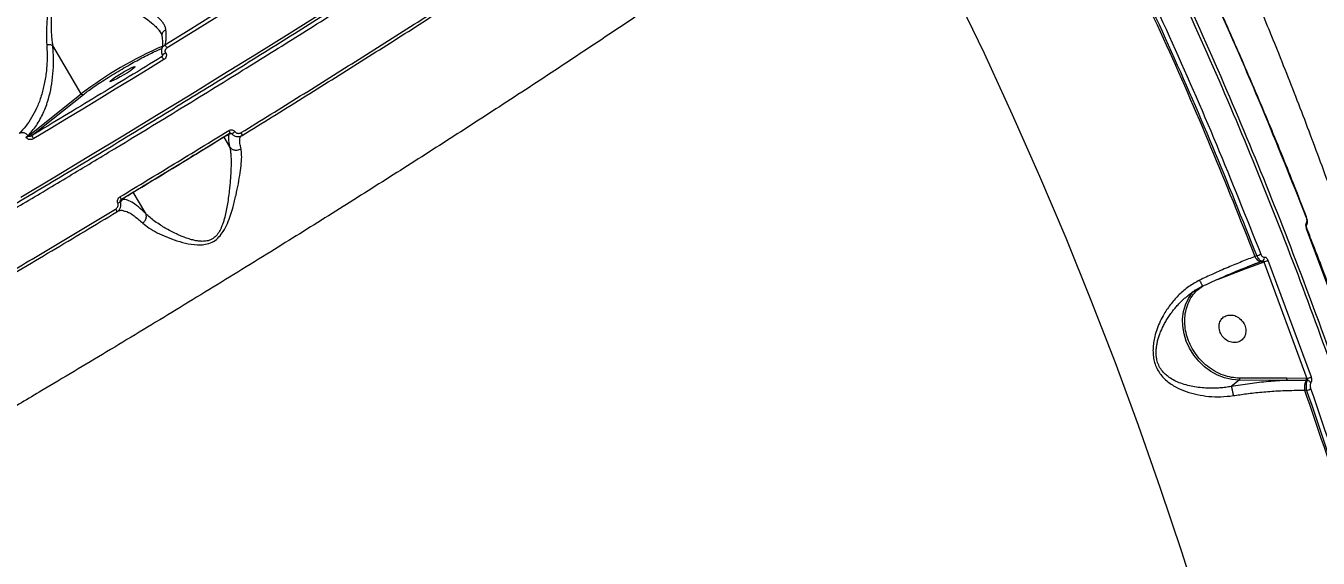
# Model space of a CAD drawing. Header units: millimetres. Extents: x -7083 to 7374, y -8368 to 7509.
# Drawn here: x 2725.8 to 3121.4, y -1341.2 to -1178.4 of the extents above; entities that cross this region are included whole.
import ezdxf

# ---------------------------------------------------------------- set-up
doc = ezdxf.new("R2010")
doc.units = ezdxf.units.MM
for name, color, linetype in [('DIKOM_ОБЪЕКТ', 7, 'Continuous'), ('DIKOM_РАЗМЕР_ЗОНА', 7, 'Continuous'), ('DIKOM_РАЗМЕР_ОБЪЕКТА', 7, 'Continuous')]:
    doc.layers.add(name, color=color, linetype=linetype)
doc.styles.add('style1', font='arial.ttf', dxfattribs={"width": 0.8})
doc.dimstyles.new('1-50', dxfattribs={"dimtxt": 300, "dimasz": 200, "dimexe": 100, "dimexo": 0, "dimgap": 100, "dimtad": 1, "dimtxsty": 'style1', "dimcen": 200, "dimclrd": 7, "dimclre": 7, "dimclrt": 7, "dimadec": 1, "dimazin": 2, "dimtfac": 1, "dimtmove": 0, "dimatfit": 2, "dimfxl": 0, "dimlwd": 25, "dimlwe": 18, "dimarcsym": 0})

# ---------------------------------------------------------------- blocks, each defined once
blk = doc.blocks.new('*D10')
at = {"layer": 'Defpoints', "color": 0, "transparency": 16777216}
for p in [(4593.55, 648.92), (-5583.43, 647.96), (4593.55, -5902.54)]:
    blk.add_point(p, dxfattribs=at)
at = {"layer": 'DIKOM_РАЗМЕР_ОБЪЕКТА', "color": 7, "lineweight": 18, "transparency": 16777216}
for p, q in [((4593.55, 648.92), (4593.55, -6002.54)), ((-5583.43, 647.96), (-5583.43, -6002.54))]:
    blk.add_line(p, q, dxfattribs=at)
at = {"layer": 'DIKOM_РАЗМЕР_ОБЪЕКТА', "color": 7, "lineweight": 25, "transparency": 16777216}
blk.add_line((-5383.43, -5902.54), (4393.55, -5902.54), dxfattribs=at)
at = {"layer": 'DIKOM_РАЗМЕР_ОБЪЕКТА', "color": 7, "transparency": 16777216}
for points in [[(-5383.43, -5869.2), (-5383.43, -5935.87), (-5583.43, -5902.54)], [(4393.55, -5869.2), (4393.55, -5935.87), (4593.55, -5902.54)]]:
    blk.add_solid(points, dxfattribs=at)
at = {"layer": 'DIKOM_РАЗМЕР_ОБЪЕКТА', "color": 7, "transparency": 16777216, "insert": (-226.13, -5649.37), "char_height": 300, "attachment_point": 5, "style": 'style1'}
blk.add_mtext('10150', dxfattribs=at)
blk = doc.blocks.new('*D11')
at = {"layer": 'Defpoints', "color": 0, "transparency": 16777216}
for p in [(-321.71, 5509.06), (-348.71, -4811.52), (5568.58, -4811.52)]:
    blk.add_point(p, dxfattribs=at)
at = {"layer": 'DIKOM_РАЗМЕР_ОБЪЕКТА', "color": 7, "lineweight": 18, "transparency": 16777216}
for p, q in [((-321.71, 5509.06), (5668.58, 5509.06)), ((-348.71, -4811.52), (5668.58, -4811.52))]:
    blk.add_line(p, q, dxfattribs=at)
at = {"layer": 'DIKOM_РАЗМЕР_ОБЪЕКТА', "color": 7, "lineweight": 25, "transparency": 16777216}
blk.add_line((5568.58, 5309.06), (5568.58, -4611.52), dxfattribs=at)
at = {"layer": 'DIKOM_РАЗМЕР_ОБЪЕКТА', "color": 7, "transparency": 16777216}
for points in [[(5535.25, 5309.06), (5601.91, 5309.06), (5568.58, 5509.06)], [(5535.25, -4611.52), (5601.91, -4611.52), (5568.58, -4811.52)]]:
    blk.add_solid(points, dxfattribs=at)
at = {"layer": 'DIKOM_РАЗМЕР_ОБЪЕКТА', "color": 7, "transparency": 16777216, "insert": (5315.31, 775.23), "char_height": 300, "attachment_point": 5, "rotation": 90, "style": 'style1'}
blk.add_mtext('10300', dxfattribs=at)
blk = doc.blocks.new('*D12')
at = {"layer": 'Defpoints', "color": 0, "transparency": 16777216}
for p in [(-621.71, 7509.06), (-373.6, -6811.53), (7273.89, -6811.53)]:
    blk.add_point(p, dxfattribs=at)
at = {"layer": 'DIKOM_РАЗМЕР_ЗОНА', "color": 7, "lineweight": 18, "transparency": 16777216}
for p, q in [((-621.71, 7509.06), (7373.89, 7509.06)), ((-373.6, -6811.53), (7373.89, -6811.53))]:
    blk.add_line(p, q, dxfattribs=at)
at = {"layer": 'DIKOM_РАЗМЕР_ЗОНА', "color": 7, "lineweight": 25, "transparency": 16777216}
blk.add_line((7273.89, 7309.06), (7273.89, -6611.53), dxfattribs=at)
at = {"layer": 'DIKOM_РАЗМЕР_ЗОНА', "color": 7, "transparency": 16777216}
for points in [[(7240.56, 7309.06), (7307.22, 7309.06), (7273.89, 7509.06)], [(7240.56, -6611.53), (7307.22, -6611.53), (7273.89, -6811.53)]]:
    blk.add_solid(points, dxfattribs=at)
at = {"layer": 'DIKOM_РАЗМЕР_ЗОНА', "color": 7, "transparency": 16777216, "insert": (7020.62, 1288.25), "char_height": 300, "attachment_point": 5, "rotation": 90, "style": 'style1'}
blk.add_mtext('14300', dxfattribs=at)
blk = doc.blocks.new('*D13')
at = {"layer": 'Defpoints', "color": 0, "transparency": 16777216}
for p in [(6593.53, 996.24), (-7083.43, 647.96), (6593.53, -8268.31)]:
    blk.add_point(p, dxfattribs=at)
at = {"layer": 'DIKOM_РАЗМЕР_ЗОНА', "color": 7, "lineweight": 18, "transparency": 16777216}
for p, q in [((6593.53, 996.24), (6593.53, -8368.31)), ((-7083.43, 647.96), (-7083.43, -8368.31))]:
    blk.add_line(p, q, dxfattribs=at)
at = {"layer": 'DIKOM_РАЗМЕР_ЗОНА', "color": 7, "lineweight": 25, "transparency": 16777216}
blk.add_line((-6883.43, -8268.31), (6393.53, -8268.31), dxfattribs=at)
at = {"layer": 'DIKOM_РАЗМЕР_ЗОНА', "color": 7, "transparency": 16777216}
for points in [[(-6883.43, -8234.97), (-6883.43, -8301.64), (-7083.43, -8268.31)], [(6393.53, -8234.97), (6393.53, -8301.64), (6593.53, -8268.31)]]:
    blk.add_solid(points, dxfattribs=at)
at = {"layer": 'DIKOM_РАЗМЕР_ЗОНА', "color": 7, "transparency": 16777216, "insert": (322.1, -8015.03), "char_height": 300, "attachment_point": 5, "style": 'style1'}
blk.add_mtext('13650', dxfattribs=at)

msp = doc.modelspace()

# ---------------------------------------------------------------- linework, layer by layer
at = {"layer": 'DIKOM_ОБЪЕКТ', "color": 7, "linetype": 'Continuous', "lineweight": 15}
for p, q in [((2766.515, -1179.715), (2766.717, -1179.98)), ((2766.946, -1180.31), (2767.041, -1180.53)), ((2734.061, -1184.416), (2734.058, -1184.413)), ((2742.765, -1199.125), (2734.061, -1184.416)), ((2768.617, -1186.599), (2768.6, -1186.571)), ((2767.607, -1187.463), (2767.324, -1187.87)), ((2767.543, -1187.094), (2767.55, -1187.07)), ((2767.543, -1187.094), (2767.56, -1187.123)), ((2726.49, -1212.092), (2742.765, -1199.125)), ((2727.584, -1211.956), (2743.393, -1199.36)), ((2725.836, -1212.527), (2725.784, -1212.438)), ((2726.438, -1212.004), (2726.49, -1212.092)), ((2786.382, -1212.385), (2788.17, -1215.407)), ((2788.081, -1211.436), (2787.852, -1211.429)), ((2788.824, -1211.378), (2788.081, -1211.436)), ((2788.237, -1211.244), (2788.456, -1211.198)), ((2791.178, -1212.239), (2791.989, -1211.923)), ((2788.17, -1215.407), (2788.174, -1215.413)), ((2762.518, -1235.835), (2758.642, -1229.285)), ((2755.267, -1231.525), (2754.725, -1232.186)), ((2754.811, -1231.667), (2754.998, -1231.489)), ((2755.493, -1231.194), (2755.267, -1231.525)), ((2753.668, -1235.269), (2754.16, -1234.846)), ((2754.193, -1234.863), (2754.372, -1234.885)), ((3131.161, -1276.149), (3117.916, -1240.438)), ((3102.625, -1248.737), (3102.09, -1248.936)), ((3104.597, -1250.208), (3104.512, -1250.264)), ((3106.016, -1250.055), (3119.261, -1285.766)), ((3090.61, -1255.937), (3099.118, -1252.76)), ((3099.118, -1252.76), (3104.368, -1250.754)), ((3099.928, -1252.008), (3103.989, -1250.451)), ((3103.989, -1250.451), (3104.465, -1250.273)), ((3104.231, -1250.279), (3104.465, -1250.273)), ((3104.368, -1250.754), (3104.781, -1250.6)), ((3104.781, -1250.6), (3118.015, -1286.281)), ((3081.521, -1260.897), (3081.819, -1260.684)), ((3081.559, -1260.944), (3081.842, -1260.717)), ((3094.832, -1288.726), (3094.831, -1288.728)), ((3097.209, -1286.805), (3094.832, -1288.726)), ((3111.759, -1286.857), (3097.209, -1286.805)), ((3111.894, -1286.219), (3097.343, -1286.168)), ((3117.791, -1286.883), (3111.759, -1286.857)), ((3117.892, -1286.28), (3111.894, -1286.219)), ((3118.159, -1286.885), (3117.791, -1286.883)), ((3118.015, -1286.281), (3117.892, -1286.28)), ((3117.893, -1289.901), (3117.284, -1289.899))]:
    msp.add_line(p, q, dxfattribs=at)
at = {"layer": 'DIKOM_ОБЪЕКТ', "color": 7, "linetype": 'Continuous', "lineweight": 15, "flags": 128}
for points in [[(2933.145, -1097.855), (2925.168, -1103.346), (2916.996, -1108.924), (2908.636, -1114.582), (2900.096, -1120.318), (2891.381, -1126.125), (2882.5, -1131.998), (2873.459, -1137.934), (2864.268, -1143.926), (2854.932, -1149.97), (2845.461, -1156.061), (2835.862, -1162.193), (2826.143, -1168.362), (2816.313, -1174.562), (2806.379, -1180.788), (2796.35, -1187.035), (2786.235, -1193.297), (2776.042, -1199.569), (2765.78, -1205.847), (2755.456, -1212.124), (2745.081, -1218.395), (2734.662, -1224.655), (2724.209, -1230.899)], [(3123.052, -1515.382), (3119.55, -1495.708), (3115.714, -1476.046), (3111.547, -1456.404), (3107.049, -1436.786), (3102.221, -1417.201), (3097.066, -1397.653), (3091.584, -1378.148), (3085.779, -1358.694), (3079.65, -1339.297), (3073.202, -1319.961), (3066.434, -1300.695), (3059.35, -1281.503), (3051.953, -1262.392), (3044.243, -1243.368), (3036.224, -1224.438), (3027.899, -1205.606), (3019.269, -1186.88), (3010.338, -1168.264), (3001.109, -1149.766), (2991.584, -1131.39)], [(2824.652, -1149.095), (2817.785, -1153.452), (2810.863, -1157.823), (2803.887, -1162.209), (2796.861, -1166.607), (2789.788, -1171.015), (2782.67, -1175.431), (2775.512, -1179.854), (2768.315, -1184.282)], [(2825.467, -1149.858), (2818.585, -1154.224), (2811.647, -1158.605), (2804.656, -1163.001), (2797.614, -1167.408), (2790.525, -1171.826), (2783.392, -1176.252), (2776.218, -1180.685), (2769.006, -1185.122)], [(2768.025, -1188.715), (2763.091, -1191.735), (2758.142, -1194.756), (2753.179, -1197.777), (2748.203, -1200.797), (2743.215, -1203.816), (2738.217, -1206.833), (2733.208, -1209.847), (2728.19, -1212.859)], [(2751.714, -1195.158), (2752.209, -1194.749), (2752.962, -1194.212), (2753.911, -1193.588), (2754.981, -1192.929), (2756.084, -1192.288), (2757.131, -1191.717), (2758.038, -1191.262), (2758.73, -1190.96), (2759.152, -1190.836), (2759.269, -1190.899), (2759.072, -1191.145), (2758.578, -1191.553), (2757.825, -1192.091), (2756.876, -1192.714), (2755.806, -1193.373), (2754.703, -1194.014), (2753.656, -1194.585), (2752.749, -1195.04), (2752.057, -1195.342), (2751.635, -1195.466), (2751.518, -1195.403), (2751.714, -1195.158)], [(2787.907, -1210.4), (2788.001, -1210.567), (2788.084, -1210.727), (2788.152, -1210.876), (2788.202, -1211.007), (2788.233, -1211.115), (2788.244, -1211.197), (2788.235, -1211.249), (2788.204, -1211.269)], [(2788.081, -1211.436), (2788.024, -1211.357), (2788.002, -1211.335)], [(3117.808, -1236.917), (3117.864, -1236.86), (3117.886, -1236.814), (3117.882, -1236.79)], [(3117.916, -1240.438), (3117.973, -1240.381), (3117.996, -1240.335), (3117.992, -1240.311)], [(3102.09, -1248.936), (3102.291, -1249.314), (3102.517, -1249.654), (3102.761, -1249.947), (3103.017, -1250.184), (3103.275, -1250.357), (3103.528, -1250.461), (3103.768, -1250.493), (3103.989, -1250.451)], [(3104.368, -1250.754), (3104.328, -1250.679), (3104.283, -1250.611), (3104.234, -1250.552), (3104.183, -1250.505), (3104.131, -1250.47), (3104.081, -1250.449), (3104.033, -1250.443), (3103.989, -1250.451)], [(3097.209, -1286.805), (3094.998, -1286.615), (3092.786, -1286.091), (3090.623, -1285.245), (3088.554, -1284.095), (3086.624, -1282.666), (3084.875, -1280.989), (3083.346, -1279.101), (3082.069, -1277.041), (3081.072, -1274.856), (3080.376, -1272.593), (3079.998, -1270.3), (3079.944, -1268.027), (3080.217, -1265.824), (3080.81, -1263.738), (3081.71, -1261.815), (3082.898, -1260.096), (3083.782, -1259.135)]]:
    msp.add_lwpolyline(points, dxfattribs=at)
at = {"layer": 'DIKOM_ОБЪЕКТ', "color": 7, "linetype": 'Continuous', "lineweight": 15}
for centre, radius, start, end in [((2817.95, -1299.273), 125.229, 113.66252, 126.89688), ((2766.694, -1184.051), 3.16, 285.58413, 307.10001), ((2766.711, -1184.079), 3.16, 285.58413, 307.10001), ((2766.949, -1186.108), 2.281, 25.59748, 53.18243), ((2766.121, -1189.581), 2.092, 24.45388, 54.87406), ((2743.207, -1198.899), 0.497, 207.02199, 291.96622), ((2722.426, -1206.676), 6.669, 300.22715, 306.98134), ((2722.479, -1206.765), 6.669, 300.22715, 306.98134), ((2723.329, -1215.467), 5.517, 28.21767, 39.52436), ((2787.555, -1208.438), 3.202, 293.34564, 314.40589), ((2790.817, -1211.842), 1.176, 356.01861, 42.06042), ((2752.6, -1228.942), 3.878, 290.16256, 303.22437), ((2753.118, -1231.861), 1.899, 10.85133, 38.38773), ((2755.695, -1231.271), 0.498, 184.74939, 210.69365), ((2751.398, -1235.845), 2.342, 14.24443, 36.51223), ((3117.172, -1239.053), 0.788, 327.15467, 28.56802), ((3101.577, -1244.702), 4.169, 284.57017, 303.16496), ((3104.077, -1249.44), 0.919, 294.97069, 20.23682), ((3103.756, -1246.604), 4.125, 284.38134, 303.21665), ((3098.641, -1252.926), 0.505, 19.21911, 70.22616), ((3117.211, -1282.571), 3.796, 282.2314, 302.69754), ((3111.138, -1286.393), 0.776, 323.26205, 12.91004), ((3121.558, -1289.067), 4.354, 149.90775, 191.01777), ((3117.037, -1286.447), 0.871, 329.90775, 11.01777), ((3117.099, -1286.199), 3.786, 282.09226, 302.55658), ((3118.112, -1288.086), 1.202, 24.99938, 87.77924)]:
    msp.add_arc(centre, radius, start, end, dxfattribs=at)
for points, knots in [([(2386.974, -1410.179), (2390.349, -1408.837), (2397.107, -1406.15), (2408.276, -1401.433), (2420.179, -1396.221), (2432.864, -1390.477), (2446.28, -1384.226), (2460.399, -1377.479), (2475.185, -1370.253), (2490.599, -1362.567), (2506.603, -1354.438), (2521.289, -1346.851), (2534.471, -1339.952), (2546.028, -1333.842), (2557.892, -1327.509), (2570.054, -1320.956), (2582.504, -1314.186), (2595.229, -1307.204), (2609.977, -1299.042), (2626.84, -1289.613), (2645.886, -1278.838), (2665.329, -1267.71), (2685.117, -1256.255), (2700.72, -1247.119), (2712.014, -1240.455), (2718.937, -1236.355), (2725.878, -1232.227), (2732.834, -1228.075), (2739.802, -1223.898), (2746.78, -1219.7), (2757.874, -1212.998), (2773.072, -1203.748), (2791.673, -1192.298), (2809.604, -1181.14), (2826.832, -1170.303), (2843.874, -1159.462), (2860.675, -1148.65), (2877.18, -1137.899), (2893.332, -1127.241), (2909.072, -1116.712), (2924.341, -1106.349), (2939.08, -1096.186), (2953.227, -1086.262), (2966.722, -1076.615), (2979.509, -1067.28), (2991.504, -1058.309), (3002.74, -1049.693), (3009.427, -1044.354), (3012.784, -1041.673)], [0, 0, 0, 0, 0.0248239, 0.0496902, 0.074599, 0.0995502, 0.1245438, 0.1495798, 0.1746582, 0.1997791, 0.2249424, 0.2501481, 0.2668666, 0.2837596, 0.3008272, 0.3180694, 0.3354861, 0.3530774, 0.3708432, 0.3960072, 0.4215132, 0.4473613, 0.4735514, 0.5000836, 0.5092169, 0.5183856, 0.5275897, 0.5368291, 0.5461038, 0.5554139, 0.5647593, 0.5906387, 0.6167852, 0.6407872, 0.66501, 0.6894536, 0.714118, 0.7390032, 0.7641093, 0.7894361, 0.8149838, 0.8407523, 0.8667415, 0.8929516, 0.9193825, 0.9460342, 0.9729067, 1, 1, 1, 1]), ([(3012.784, -1041.673), (3018.875, -1052.162), (3031.058, -1073.14), (3048.254, -1105.129), (3064.64, -1137.465), (3080.124, -1170.156), (3094.628, -1202.966), (3108.149, -1235.862), (3120.698, -1268.809), (3132.343, -1301.975), (3143.14, -1335.534), (3153.06, -1369.459), (3162.074, -1403.724), (3170.114, -1438.093), (3177.172, -1472.536), (3183.206, -1506.815), (3188.236, -1540.9), (3192.255, -1574.758), (3195.377, -1608.573), (3196.64, -1631.045), (3197.271, -1642.281)], [0, 0, 0, 0, 0.056, 0.1119999, 0.1679999, 0.2239999, 0.2799998, 0.3349999, 0.3899999, 0.445, 0.5, 0.556, 0.6119999, 0.6679999, 0.7239999, 0.7799998, 0.8349999, 0.8899999, 0.945, 1, 1, 1, 1]), ([(3198.092, -1641.617), (3197.447, -1630.177), (3196.158, -1607.297), (3192.951, -1572.864), (3188.815, -1538.389), (3183.662, -1503.894), (3177.558, -1469.616), (3170.523, -1435.587), (3162.584, -1401.836), (3153.705, -1368.186), (3143.836, -1334.465), (3132.966, -1300.706), (3121.083, -1266.942), (3108.265, -1233.407), (3094.523, -1200.132), (3079.956, -1167.343), (3064.6, -1135.062), (3048.469, -1103.32), (3031.557, -1071.912), (3019.588, -1051.311), (3013.604, -1041.01)], [0, 0, 0, 0, 0.056, 0.1119999, 0.1679999, 0.2239999, 0.2799998, 0.3349999, 0.3899999, 0.445, 0.5, 0.556, 0.6119999, 0.6679999, 0.7239999, 0.7799998, 0.8349999, 0.8899999, 0.945, 1, 1, 1, 1]), ([(3189.099, -1494.176), (3189, -1493.324), (3188.157, -1486.057), (3186.265, -1472.382), (3183.4, -1453.15), (3180.182, -1433.918), (3176.649, -1414.689), (3172.793, -1395.47), (3168.614, -1376.263), (3164.113, -1357.075), (3159.288, -1337.908), (3154.141, -1318.768), (3148.671, -1299.657), (3142.876, -1280.581), (3136.758, -1261.542), (3130.314, -1242.544), (3123.545, -1223.589), (3116.448, -1204.679), (3109.28, -1186.475), (3102.086, -1168.985), (3094.906, -1152.219), (3087.484, -1135.548), (3079.819, -1118.977), (3071.918, -1102.508), (3063.772, -1086.154), (3056.618, -1072.206), (3052.087, -1063.756), (3050.436, -1060.678)], [0, 0, 0, 0, 0.0056918, 0.0485242, 0.0914216, 0.1343849, 0.1774155, 0.2205149, 0.263685, 0.3069281, 0.3502469, 0.3936444, 0.4371244, 0.4806912, 0.52435, 0.5681069, 0.6119691, 0.6559451, 0.700045, 0.7396669, 0.7792909, 0.8189119, 0.8585279, 0.8981361, 0.9377337, 0.9773168, 1, 1, 1, 1]), ([(2933.082, -1098.968), (2928.484, -1102.133), (2919.237, -1108.5), (2904.55, -1118.424), (2889.206, -1128.661), (2873.187, -1139.204), (2856.544, -1150.02), (2839.331, -1161.072), (2821.609, -1172.315), (2803.458, -1183.698), (2784.947, -1195.176), (2766.149, -1206.703), (2747.147, -1218.228), (2728.021, -1229.703), (2708.852, -1241.08), (2689.716, -1252.315), (2670.705, -1263.355), (2651.896, -1274.159), (2633.364, -1284.686), (2615.161, -1294.91), (2597.348, -1304.8), (2579.908, -1314.368), (2562.759, -1323.662), (2545.824, -1332.72), (2529.106, -1341.539), (2512.677, -1350.077), (2496.598, -1358.298), (2480.948, -1366.159), (2465.803, -1373.619), (2451.244, -1380.634), (2437.333, -1387.175), (2424.139, -1393.206), (2411.697, -1398.717), (2400.15, -1403.623), (2392.013, -1406.975), (2388.01, -1408.508), (2387.275, -1408.789)], [0, 0, 0, 0, 0.0289207, 0.0581662, 0.0877108, 0.1175261, 0.1475829, 0.1779039, 0.2083781, 0.2389715, 0.2696493, 0.3003765, 0.3311033, 0.3617809, 0.3923743, 0.4228488, 0.4531702, 0.4832265, 0.5130415, 0.5425861, 0.5718322, 0.6007531, 0.6296735, 0.6589193, 0.6884639, 0.7182792, 0.7483359, 0.7786569, 0.8091311, 0.8397245, 0.8704024, 0.9011296, 0.9318563, 0.962534, 0.9931274, 1, 1, 1, 1]), ([(2982.319, -1126.439), (2979.274, -1128.688), (2973.197, -1133.176), (2963.462, -1140.208), (2953.33, -1147.419), (2942.78, -1154.817), (2932.804, -1161.719), (2923.537, -1168.06), (2915.09, -1173.787), (2906.49, -1179.57), (2897.749, -1185.399), (2888.879, -1191.269), (2879.89, -1197.172), (2868.187, -1204.802), (2853.655, -1214.182), (2836.187, -1225.316), (2818.58, -1236.407), (2803.385, -1245.871), (2790.72, -1253.69), (2780.627, -1259.884), (2770.556, -1266.027), (2760.518, -1272.114), (2750.523, -1278.139), (2740.581, -1284.097), (2729.812, -1290.513), (2718.237, -1297.366), (2705.887, -1304.625), (2693.684, -1311.745), (2681.644, -1318.72), (2669.783, -1325.543), (2657.892, -1332.333), (2645.989, -1339.08), (2634.09, -1345.773), (2622.428, -1352.281), (2611.014, -1358.601), (2599.86, -1364.726), (2588.016, -1371.177), (2575.553, -1377.901), (2562.56, -1384.833), (2550.001, -1391.455), (2537.893, -1397.763), (2525.101, -1404.342), (2511.754, -1411.1), (2498.046, -1417.904), (2485.029, -1424.236), (2476.989, -1428.026), (2472.977, -1429.918)], [0, 0, 0, 0, 0.0251762, 0.0502458, 0.075209, 0.100066, 0.1248168, 0.1429873, 0.1610638, 0.1790464, 0.1969351, 0.21473, 0.2324311, 0.2500384, 0.282696, 0.3149379, 0.3467642, 0.378175, 0.3959391, 0.4135675, 0.4310603, 0.4484175, 0.4656392, 0.4827252, 0.4996757, 0.521074, 0.5422607, 0.5632358, 0.5839991, 0.6045509, 0.624891, 0.6461777, 0.6672639, 0.6881494, 0.7088341, 0.7293181, 0.7496013, 0.7750478, 0.8002652, 0.8252533, 0.8500121, 0.8745413, 0.9060952, 0.9375232, 0.968825, 1, 1, 1, 1]), ([(3117.848, -1236.804), (3116.532, -1233.409), (3112.783, -1223.74), (3106.54, -1208.515), (3099.173, -1191.123), (3091.833, -1174.438), (3084.25, -1157.842), (3078.441, -1145.438), (3075.09, -1138.595), (3074.419, -1137.226)], [0, 0, 0, 0, 0.100939, 0.2874933, 0.455187, 0.6228594, 0.7904933, 0.9580828, 1, 1, 1, 1]), ([(3058.582, -1149.231), (3063.784, -1160.187), (3074.185, -1182.094), (3088.697, -1215.35), (3097.625, -1237.739), (3102.09, -1248.936)], [0, 0, 0, 0, 0.3333848, 0.6666152, 1, 1, 1, 1]), ([(3059.213, -1149.233), (3064.402, -1160.167), (3074.778, -1182.031), (3089.258, -1215.219), (3098.169, -1237.562), (3102.625, -1248.737)], [0, 0, 0, 0, 0.3333846, 0.6666154, 1, 1, 1, 1]), ([(2768.663, -1179.57), (2768.6, -1179.259), (2768.475, -1178.631), (2767.987, -1177.713), (2767.299, -1176.805), (2766.334, -1175.834), (2765.034, -1174.78), (2763.348, -1173.642), (2761.113, -1172.332), (2758.294, -1170.886), (2755.284, -1169.52), (2752.526, -1168.378), (2750.089, -1167.447), (2747.767, -1166.643), (2745.648, -1165.996), (2743.643, -1165.481), (2741.676, -1165.109), (2739.963, -1164.975), (2738.66, -1165.055), (2737.329, -1165.313), (2736.112, -1165.914), (2735.148, -1166.844), (2734.566, -1167.633), (2734.082, -1168.509), (2733.492, -1169.878), (2732.927, -1171.867), (2732.481, -1174.407), (2732.172, -1177.375), (2732.031, -1180.69), (2732.138, -1183.033), (2732.191, -1184.208)], [0, 0, 0, 0, 0.0313116, 0.0630875, 0.0939362, 0.1255609, 0.1655577, 0.2071685, 0.2507389, 0.3133105, 0.3752882, 0.416691, 0.4587717, 0.5001172, 0.5326198, 0.5624602, 0.5964647, 0.6253573, 0.641824, 0.656874, 0.688249, 0.7033885, 0.7196697, 0.7345082, 0.7508019, 0.7906446, 0.8333526, 0.875769, 0.9377009, 1, 1, 1, 1]), ([(2734.061, -1184.416), (2733.995, -1183.887), (2733.854, -1182.74), (2733.709, -1180.973), (2733.614, -1179.131), (2733.577, -1177.096), (2733.629, -1174.818), (2733.847, -1172.318), (2734.211, -1170.328), (2734.666, -1168.926), (2735.061, -1168.034), (2735.566, -1167.233), (2736.238, -1166.536), (2736.92, -1166.12), (2737.533, -1165.89), (2738.157, -1165.736), (2738.983, -1165.658), (2740.299, -1165.718), (2741.937, -1166.033), (2743.817, -1166.585), (2745.651, -1167.239), (2747.647, -1168.043), (2749.834, -1169.004), (2752.119, -1170.091), (2754.357, -1171.219), (2756.482, -1172.356), (2758.539, -1173.526), (2760.796, -1174.903), (2763.17, -1176.512), (2765.026, -1178.06), (2766.085, -1179.13), (2766.417, -1179.581), (2766.515, -1179.715)], [0, 0, 0, 0, 0.031269, 0.067827, 0.1015711, 0.1353024, 0.1810402, 0.2265477, 0.2712353, 0.2892461, 0.3051644, 0.3230729, 0.3392663, 0.3560277, 0.3646279, 0.3735261, 0.3895748, 0.4077394, 0.4420304, 0.4760517, 0.5099393, 0.543847, 0.5892011, 0.6364481, 0.6795599, 0.7258213, 0.7706171, 0.8150904, 0.8829606, 0.9510693, 0.9855235, 1, 1, 1, 1]), ([(2791.689, -1211.054), (2797.747, -1207.311), (2809.936, -1199.779), (2827.963, -1188.482), (2845.905, -1177.126), (2857.577, -1169.623), (2863.448, -1165.85)], [0, 0, 0, 0, 0.2455103, 0.4940137, 0.7455102, 1, 1, 1, 1]), ([(2791.989, -1211.923), (2798.152, -1208.115), (2810.46, -1200.509), (2828.538, -1189.176), (2846.316, -1177.921), (2857.823, -1170.524), (2863.584, -1166.82)], [0, 0, 0, 0, 0.2503512, 0.500001, 0.7496503, 1, 1, 1, 1]), ([(2766.504, -1179.67), (2766.771, -1180.011), (2767.266, -1180.642), (2767.392, -1181.214), (2767.45, -1181.478)], [0, 0, 0, 0, 0.5394049, 1, 1, 1, 1]), ([(2767.464, -1181.423), (2767.537, -1182.081), (2767.679, -1183.352), (2767.617, -1184.636), (2767.471, -1185.121), (2767.402, -1185.354)], [0, 0, 0, 0, 0.357257, 0.6912626, 1, 1, 1, 1]), ([(2768.663, -1179.57), (2768.546, -1179.626), (2768.304, -1179.741), (2767.987, -1179.997), (2767.719, -1180.317), (2767.493, -1180.78), (2767.411, -1181.187), (2767.471, -1181.435), (2767.476, -1181.457)], [0, 0, 0, 0, 0.1525263, 0.3159399, 0.4875229, 0.6635185, 0.970956, 1, 1, 1, 1]), ([(2768.315, -1184.282), (2768.378, -1184.116), (2768.53, -1183.71), (2768.697, -1182.877), (2768.779, -1181.803), (2768.761, -1180.667), (2768.693, -1179.905), (2768.663, -1179.57)], [0, 0, 0, 0, 0.1503554, 0.3668219, 0.6226228, 0.8340767, 1, 1, 1, 1]), ([(2732.191, -1184.208), (2732.237, -1185.14), (2732.33, -1187.065), (2732.257, -1189.918), (2732.042, -1192.469), (2731.721, -1194.719), (2731.359, -1196.604), (2730.906, -1198.459), (2730.204, -1200.808), (2729.133, -1203.561), (2727.581, -1206.503), (2725.79, -1209.136), (2724.393, -1210.594), (2723.693, -1211.325)], [0, 0, 0, 0, 0.0781107, 0.1613354, 0.2497933, 0.3106117, 0.3750524, 0.4356379, 0.5007515, 0.6262807, 0.7508209, 0.875106, 1, 1, 1, 1]), ([(2726.438, -1212.004), (2727.322, -1210.996), (2729.095, -1208.976), (2731.179, -1205.152), (2732.668, -1201.141), (2733.623, -1197.086), (2734.148, -1193.137), (2734.35, -1188.931), (2734.156, -1185.922), (2734.058, -1184.413)], [0, 0, 0, 0, 0.1663107, 0.3333909, 0.4995685, 0.6252212, 0.7503532, 0.8748278, 1, 1, 1, 1]), ([(2734.058, -1184.413), (2733.937, -1184.36), (2733.691, -1184.253), (2733.217, -1184.168), (2732.703, -1184.144), (2732.36, -1184.187), (2732.191, -1184.208)], [0, 0, 0, 0, 0.2457561, 0.4999967, 0.754239, 1, 1, 1, 1]), ([(2743.393, -1199.36), (2743.793, -1199.049), (2744.612, -1198.413), (2746.258, -1197.247), (2748.206, -1195.933), (2750.419, -1194.508), (2752.787, -1193.04), (2755.2, -1191.598), (2757.546, -1190.246), (2759.773, -1189.008), (2761.88, -1187.883), (2763.865, -1186.872), (2765.628, -1186.039), (2766.834, -1185.51), (2767.302, -1185.351), (2767.411, -1185.315)], [0, 0, 0, 0, 0.0769791, 0.1574757, 0.2405009, 0.3248506, 0.4092004, 0.4922255, 0.5727222, 0.6497013, 0.7266804, 0.807177, 0.8902022, 0.9745519, 1, 1, 1, 1]), ([(2767.412, -1185.328), (2767.366, -1185.469), (2767.274, -1185.753), (2767.258, -1186.21), (2767.334, -1186.676), (2767.479, -1186.957), (2767.553, -1187.1)], [0, 0, 0, 0, 0.2400236, 0.4863621, 0.7389476, 1, 1, 1, 1]), ([(2767.398, -1185.412), (2767.488, -1185.194), (2767.682, -1184.728), (2768.096, -1184.436), (2768.315, -1184.282)], [0, 0, 0, 0, 0.4703281, 1, 1, 1, 1]), ([(2768.617, -1186.599), (2768.663, -1186.69), (2768.756, -1186.871), (2768.817, -1187.173), (2768.82, -1187.481), (2768.74, -1187.879), (2768.506, -1188.347), (2768.185, -1188.592), (2768.025, -1188.715)], [0, 0, 0, 0, 0.1251142, 0.250983, 0.3751768, 0.5012431, 0.7504745, 1, 1, 1, 1]), ([(2768.6, -1186.571), (2768.569, -1186.509), (2768.505, -1186.385), (2768.465, -1186.178), (2768.463, -1185.968), (2768.518, -1185.695), (2768.677, -1185.374), (2768.896, -1185.206), (2769.006, -1185.122)], [0, 0, 0, 0, 0.1249405, 0.250931, 0.3751926, 0.5011747, 0.7504818, 1, 1, 1, 1]), ([(2767.555, -1187.598), (2767.53, -1187.646), (2767.471, -1187.757), (2767.377, -1187.829), (2767.324, -1187.87)], [0, 0, 0, 0, 0.4325715, 1, 1, 1, 1]), ([(2767.57, -1187.128), (2767.583, -1187.159), (2767.609, -1187.222), (2767.625, -1187.345), (2767.611, -1187.479), (2767.575, -1187.564), (2767.557, -1187.608)], [0, 0, 0, 0, 0.2442792, 0.4817638, 0.7304468, 1, 1, 1, 1]), ([(2754.606, -1230.681), (2760.162, -1227.322), (2771.34, -1220.564), (2782.363, -1213.801), (2787.907, -1210.4)], [0, 0, 0, 0, 0.4970764, 1, 1, 1, 1]), ([(2787.907, -1210.4), (2788.066, -1210.324), (2788.382, -1210.173), (2788.914, -1210.178), (2789.42, -1210.351), (2789.67, -1210.601), (2789.796, -1210.726)], [0, 0, 0, 0, 0.2503344, 0.5000346, 0.7500055, 1, 1, 1, 1]), ([(2726.438, -1212.004), (2726.357, -1211.89), (2726.195, -1211.663), (2725.869, -1211.398), (2725.507, -1211.207), (2725.007, -1211.061), (2724.364, -1211.043), (2723.914, -1211.232), (2723.693, -1211.325)], [0, 0, 0, 0, 0.1344496, 0.2676315, 0.3980902, 0.524591, 0.766761, 1, 1, 1, 1]), ([(2728.19, -1212.859), (2727.992, -1212.956), (2727.597, -1213.152), (2727.034, -1213.196), (2726.601, -1213.118), (2726.296, -1212.988), (2726.025, -1212.797), (2725.899, -1212.616), (2725.836, -1212.527)], [0, 0, 0, 0, 0.2496057, 0.4993549, 0.6272945, 0.7499034, 0.8763416, 1, 1, 1, 1]), ([(2727.584, -1211.956), (2727.415, -1212.053), (2727.16, -1212.199), (2726.81, -1212.251), (2726.627, -1212.213), (2726.534, -1212.152), (2726.504, -1212.111), (2726.49, -1212.092)], [0, 0, 0, 0, 0.4998356, 0.7497974, 0.8916886, 0.948519, 1, 1, 1, 1]), ([(2754.983, -1231.503), (2760.558, -1228.132), (2771.709, -1221.389), (2782.706, -1214.643), (2788.204, -1211.269)], [0, 0, 0, 0, 0.5000011, 1, 1, 1, 1]), ([(2754.991, -1231.442), (2756.433, -1230.571), (2759.096, -1228.964), (2762.75, -1226.751), (2765.739, -1224.939), (2768.119, -1223.492), (2770.507, -1222.04), (2773.464, -1220.24), (2777.492, -1217.781), (2782.539, -1214.693), (2786.229, -1212.427), (2788.244, -1211.188)], [0, 0, 0, 0, 0.1290688, 0.2383344, 0.3278265, 0.3975618, 0.452492, 0.5428503, 0.6641971, 0.8165597, 1, 1, 1, 1]), ([(2788.081, -1211.436), (2787.926, -1211.839), (2787.615, -1212.644), (2787.985, -1214.487), (2788.17, -1215.407)], [0, 0, 0, 0, 0.5004177, 1, 1, 1, 1]), ([(2788.204, -1211.269), (2788.256, -1211.244), (2788.36, -1211.194), (2788.534, -1211.195), (2788.7, -1211.254), (2788.783, -1211.337), (2788.824, -1211.378)], [0, 0, 0, 0, 0.2508856, 0.5009649, 0.7508582, 1, 1, 1, 1]), ([(2788.824, -1211.378), (2789.034, -1211.585), (2789.454, -1211.999), (2790.306, -1212.311), (2790.888, -1212.263), (2791.178, -1212.239)], [0, 0, 0, 0, 0.3334442, 0.6667313, 1, 1, 1, 1]), ([(2789.796, -1210.726), (2789.921, -1210.851), (2790.173, -1211.102), (2790.68, -1211.276), (2791.214, -1211.282), (2791.531, -1211.13), (2791.689, -1211.054)], [0, 0, 0, 0, 0.2499971, 0.4999754, 0.7496864, 1, 1, 1, 1]), ([(2791.657, -1215.972), (2791.535, -1215.408), (2791.29, -1214.278), (2791.218, -1213.294), (2791.32, -1212.965), (2791.342, -1212.894)], [0, 0, 0, 0, 0.438144, 0.8785385, 1, 1, 1, 1]), ([(2791.342, -1212.894), (2791.375, -1212.665), (2791.427, -1212.297), (2791.636, -1212.181), (2791.715, -1212.137)], [0, 0, 0, 0, 0.6233679, 1, 1, 1, 1]), ([(2761.588, -1238.74), (2762.22, -1239.248), (2763.482, -1240.263), (2765.985, -1241.682), (2768.821, -1243.007), (2771.997, -1244.189), (2775.483, -1245.131), (2778.665, -1245.516), (2781.332, -1245.19), (2783.301, -1244.409), (2784.972, -1243.035), (2786.382, -1241.131), (2787.52, -1238.849), (2788.464, -1236.315), (2789.347, -1233.394), (2790.154, -1230.134), (2790.874, -1226.628), (2791.425, -1223.348), (2791.78, -1220.393), (2791.928, -1217.811), (2791.747, -1216.584), (2791.657, -1215.972)], [0, 0, 0, 0, 0.0615394, 0.1230241, 0.1845842, 0.247012, 0.3097822, 0.3734938, 0.4059184, 0.4386762, 0.4714081, 0.503732, 0.5464669, 0.5887747, 0.6306409, 0.6926171, 0.7544556, 0.8162774, 0.8774339, 0.9388532, 1, 1, 1, 1]), ([(2788.174, -1215.413), (2788.256, -1215.763), (2788.423, -1216.478), (2788.559, -1217.827), (2788.623, -1219.342), (2788.618, -1220.997), (2788.56, -1222.744), (2788.453, -1224.578), (2788.308, -1226.425), (2788.115, -1228.409), (2787.863, -1230.535), (2787.54, -1232.752), (2787.162, -1234.869), (2786.773, -1236.62), (2786.377, -1238.046), (2786.026, -1239.11), (2785.659, -1240.044), (2785.271, -1240.86), (2784.704, -1241.846), (2783.819, -1242.971), (2782.623, -1243.767), (2781.569, -1244.129), (2780.678, -1244.295), (2779.687, -1244.334), (2778.623, -1244.25), (2777.444, -1244.049), (2776.095, -1243.703), (2774.691, -1243.236), (2773.255, -1242.671), (2771.756, -1242.008), (2770.122, -1241.193), (2768.497, -1240.296), (2767.498, -1239.674), (2767.018, -1239.375)], [0, 0, 0, 0, 0.0398125, 0.0815682, 0.1253927, 0.1662392, 0.2075609, 0.2499825, 0.2902235, 0.3274575, 0.3747455, 0.4203575, 0.4600808, 0.4994813, 0.5226874, 0.5435701, 0.5621813, 0.5785506, 0.59354, 0.6249103, 0.6562295, 0.6714683, 0.687696, 0.7079878, 0.7289268, 0.7504748, 0.7792215, 0.8129807, 0.8412802, 0.8755027, 0.9171773, 0.9602813, 1, 1, 1, 1]), ([(2788.174, -1215.413), (2788.304, -1215.57), (2788.615, -1215.944), (2789.236, -1216.267), (2789.898, -1216.412), (2790.493, -1216.409), (2791.107, -1216.276), (2791.473, -1216.073), (2791.657, -1215.972)], [0, 0, 0, 0, 0.1652392, 0.3946606, 0.5332495, 0.6838553, 0.8414933, 1, 1, 1, 1]), ([(2753.28, -1234.451), (2753.425, -1234.344), (2753.715, -1234.129), (2753.981, -1233.647), (2754.086, -1233.104), (2753.987, -1232.756), (2753.937, -1232.582)], [0, 0, 0, 0, 0.2501071, 0.5000123, 0.7499059, 1, 1, 1, 1]), ([(2753.937, -1232.582), (2753.887, -1232.406), (2753.786, -1232.053), (2753.894, -1231.5), (2754.164, -1231.01), (2754.459, -1230.791), (2754.606, -1230.681)], [0, 0, 0, 0, 0.2493417, 0.4994672, 0.7496543, 1, 1, 1, 1]), ([(2754.16, -1234.846), (2754.218, -1234.799), (2754.507, -1234.567), (2754.801, -1233.94), (2754.976, -1233.054), (2754.809, -1232.476), (2754.725, -1232.186)], [0, 0, 0, 0, 0.0781136, 0.3829711, 0.6905735, 1, 1, 1, 1]), ([(2754.725, -1232.186), (2754.715, -1232.157), (2754.696, -1232.097), (2754.687, -1231.966), (2754.713, -1231.875), (2754.731, -1231.813)], [0, 0, 0, 0, 0.2360844, 0.4797144, 1, 1, 1, 1]), ([(2754.731, -1231.813), (2754.762, -1231.752), (2754.824, -1231.626), (2754.929, -1231.545), (2754.983, -1231.503)], [0, 0, 0, 0, 0.487474, 1, 1, 1, 1]), ([(2762.518, -1235.835), (2761.733, -1235.098), (2760.165, -1233.628), (2758.187, -1232.255), (2756.498, -1231.46), (2755.676, -1231.503), (2755.267, -1231.525)], [0, 0, 0, 0, 0.2509212, 0.5012553, 0.7515657, 1, 1, 1, 1]), ([(2672.973, -1281.754), (2678.196, -1278.74), (2688.706, -1272.673), (2704.614, -1263.386), (2720.711, -1253.908), (2736.979, -1244.246), (2747.824, -1237.73), (2753.28, -1234.451)], [0, 0, 0, 0, 0.1950692, 0.3926038, 0.5926038, 0.7950692, 1, 1, 1, 1]), ([(2673.543, -1282.467), (2680.237, -1278.6), (2693.604, -1270.879), (2713.692, -1259.104), (2733.741, -1247.236), (2747.02, -1239.261), (2753.668, -1235.269)], [0, 0, 0, 0, 0.2505322, 0.5002741, 0.7498397, 1, 1, 1, 1]), ([(2754.426, -1234.994), (2754.589, -1234.904), (2754.976, -1234.691), (2755.598, -1234.912), (2755.959, -1235.041)], [0, 0, 0, 0, 0.4209644, 1, 1, 1, 1]), ([(2755.959, -1235.041), (2756.208, -1235.086), (2757.033, -1235.236), (2758.895, -1236.391), (2760.691, -1237.958), (2761.588, -1238.74)], [0, 0, 0, 0, 0.1783737, 0.5898745, 1, 1, 1, 1]), ([(2761.588, -1238.74), (2761.726, -1238.616), (2761.999, -1238.371), (2762.399, -1237.803), (2762.666, -1237.097), (2762.695, -1236.378), (2762.579, -1236.012), (2762.53, -1235.857)], [0, 0, 0, 0, 0.1624893, 0.3209007, 0.6060231, 0.8339239, 1, 1, 1, 1]), ([(2762.53, -1235.857), (2762.528, -1235.854), (2762.525, -1235.847), (2762.521, -1235.839), (2762.518, -1235.835)], [0, 0, 0, 0, 0.456831, 1, 1, 1, 1]), ([(2767.018, -1239.375), (2766.432, -1238.985), (2765.28, -1238.22), (2763.768, -1237.042), (2762.942, -1236.251), (2762.53, -1235.857)], [0, 0, 0, 0, 0.3422805, 0.6721987, 1, 1, 1, 1]), ([(3117.864, -1238.677), (3117.912, -1238.579), (3118.008, -1238.384), (3118.036, -1237.93), (3117.976, -1237.418), (3117.864, -1237.084), (3117.808, -1236.917)], [0, 0, 0, 0, 0.2500021, 0.4999786, 0.749707, 1, 1, 1, 1]), ([(3117.834, -1239.481), (3117.92, -1239.323), (3118.097, -1238.994), (3118.184, -1238.337), (3118.136, -1237.566), (3117.971, -1237.06), (3117.886, -1236.798)], [0, 0, 0, 0, 0.2239834, 0.4657455, 0.7241775, 1, 1, 1, 1]), ([(3117.916, -1240.438), (3117.86, -1240.271), (3117.749, -1239.937), (3117.691, -1239.424), (3117.721, -1238.97), (3117.816, -1238.774), (3117.864, -1238.677)], [0, 0, 0, 0, 0.2502978, 0.5000231, 0.7499994, 1, 1, 1, 1]), ([(3117.995, -1240.318), (3117.973, -1240.255), (3117.929, -1240.132), (3117.885, -1239.949), (3117.858, -1239.787), (3117.845, -1239.653), (3117.844, -1239.553), (3117.845, -1239.494), (3117.847, -1239.47), (3117.843, -1239.474), (3117.843, -1239.474)], [0, 0, 0, 0, 0.1595483, 0.3120831, 0.457939, 0.5978236, 0.7314791, 0.8593984, 0.9830332, 1, 1, 1, 1]), ([(3131.202, -1276.03), (3129.916, -1272.396), (3126.401, -1262.467), (3121.975, -1250.565), (3118.746, -1242.323), (3117.962, -1240.323)], [0, 0, 0, 0, 0.3041701, 0.8310963, 1, 1, 1, 1]), ([(3102.09, -1248.936), (3101.429, -1249.19), (3100.107, -1249.698), (3098.058, -1250.517), (3095.974, -1251.374), (3093.043, -1252.612), (3089.414, -1254.201), (3086.476, -1255.568), (3085.108, -1256.204)], [0, 0, 0, 0, 0.125294, 0.2505879, 0.3750579, 0.499421, 0.7669804, 1, 1, 1, 1]), ([(3102.625, -1248.737), (3102.758, -1249.007), (3103.011, -1249.518), (3103.503, -1250.043), (3103.928, -1250.315), (3104.156, -1250.288), (3104.231, -1250.279)], [0, 0, 0, 0, 0.3016988, 0.5716939, 0.8584489, 1, 1, 1, 1]), ([(3103.857, -1248.192), (3103.928, -1248.347), (3104.069, -1248.657), (3104.357, -1248.984), (3104.663, -1249.168), (3104.847, -1249.138), (3104.939, -1249.123)], [0, 0, 0, 0, 0.249996, 0.4999556, 0.7499046, 1, 1, 1, 1]), ([(3104.939, -1249.123), (3105.031, -1249.107), (3105.214, -1249.077), (3105.519, -1249.262), (3105.805, -1249.59), (3105.946, -1249.9), (3106.016, -1250.055)], [0, 0, 0, 0, 0.250094, 0.5000423, 0.7500027, 1, 1, 1, 1]), ([(3085.96, -1258.049), (3087.654, -1257.272), (3090.951, -1255.759), (3095.667, -1253.734), (3099.984, -1251.965), (3102.607, -1250.966), (3103.879, -1250.481)], [0, 0, 0, 0, 0.2733373, 0.5319032, 0.7730316, 1, 1, 1, 1]), ([(3104.465, -1250.273), (3104.496, -1250.268), (3104.561, -1250.257), (3104.653, -1250.321), (3104.732, -1250.435), (3104.764, -1250.543), (3104.781, -1250.6)], [0, 0, 0, 0, 0.2476137, 0.4999033, 0.7325834, 1, 1, 1, 1]), ([(3085.108, -1256.204), (3083.988, -1256.814), (3081.755, -1258.033), (3078.862, -1260.529), (3076.338, -1263.351), (3074.455, -1266.131), (3073.078, -1268.727), (3072.111, -1271.039), (3071.43, -1273.259), (3071.022, -1275.31), (3070.839, -1277.225), (3070.884, -1279.118), (3071.2, -1281.003), (3071.801, -1282.778), (3072.674, -1284.38), (3073.777, -1285.797), (3075.458, -1287.409), (3077.871, -1288.986), (3081.032, -1290.341), (3084.409, -1291.274), (3087.97, -1291.803), (3091.665, -1291.961), (3094.167, -1291.675), (3095.419, -1291.532)], [0, 0, 0, 0, 0.0628983, 0.1254984, 0.1876761, 0.2503818, 0.2922279, 0.3343012, 0.375421, 0.4078584, 0.4381052, 0.4705261, 0.5011239, 0.5323828, 0.5640781, 0.5942544, 0.6265531, 0.6888451, 0.7505746, 0.8129248, 0.8750783, 0.9375087, 1, 1, 1, 1]), ([(3097.343, -1286.168), (3096.541, -1286.12), (3094.898, -1286.021), (3092.377, -1285.319), (3089.868, -1284.18), (3087.491, -1282.586), (3085.366, -1280.616), (3083.591, -1278.371), (3082.223, -1275.974), (3081.26, -1273.501), (3080.683, -1270.961), (3080.514, -1268.355), (3080.8, -1265.75), (3081.558, -1263.273), (3082.771, -1261.065), (3084.247, -1259.274), (3085.442, -1258.422), (3085.975, -1258.042)], [0, 0, 0, 0, 0.0635577, 0.1301188, 0.1988444, 0.2687057, 0.338567, 0.4072926, 0.4738537, 0.5374114, 0.600969, 0.6675302, 0.7362558, 0.806117, 0.8759783, 0.9447039, 1, 1, 1, 1]), ([(3081.819, -1260.684), (3082.495, -1260.17), (3083.93, -1259.078), (3085.535, -1258.277), (3086.384, -1257.854)], [0, 0, 0, 0, 0.4712635, 1, 1, 1, 1]), ([(3085.108, -1256.204), (3085.194, -1256.382), (3085.365, -1256.736), (3085.597, -1257.191), (3085.789, -1257.55), (3085.965, -1257.857), (3086.085, -1258.03), (3086.095, -1257.988), (3086.099, -1257.97)], [0, 0, 0, 0, 0.1599773, 0.3180144, 0.4683357, 0.6063716, 0.8350027, 1, 1, 1, 1]), ([(3094.831, -1288.728), (3094.269, -1288.823), (3093.111, -1289.019), (3091.406, -1289.185), (3089.673, -1289.271), (3087.849, -1289.266), (3085.795, -1289.145), (3083.637, -1288.865), (3081.463, -1288.411), (3079.428, -1287.796), (3077.516, -1286.993), (3075.895, -1286.054), (3074.538, -1284.97), (3073.436, -1283.747), (3072.56, -1282.27), (3072.064, -1280.768), (3071.851, -1279.395), (3071.805, -1278.196), (3071.877, -1277.034), (3072.043, -1275.89), (3072.292, -1274.741), (3072.635, -1273.551), (3073.081, -1272.302), (3073.62, -1271.033), (3074.243, -1269.772), (3074.936, -1268.534), (3075.708, -1267.303), (3076.537, -1266.122), (3077.409, -1264.999), (3078.307, -1263.944), (3079.261, -1262.938), (3080.311, -1261.898), (3081.11, -1261.287), (3081.559, -1260.944)], [0, 0, 0, 0, 0.033532, 0.0690568, 0.1020216, 0.1380626, 0.1805203, 0.2297703, 0.2756845, 0.3238288, 0.3689999, 0.4127601, 0.4473709, 0.4817899, 0.5166058, 0.5513488, 0.5742219, 0.5973277, 0.6210613, 0.6421351, 0.6652273, 0.6904032, 0.7155398, 0.7441234, 0.7726249, 0.7994919, 0.8287539, 0.8592773, 0.8852498, 0.9130971, 0.9412382, 0.9670278, 1, 1, 1, 1]), ([(3081.842, -1260.717), (3082.224, -1260.393), (3083.264, -1259.511), (3084.482, -1258.871), (3085.254, -1258.465)], [0, 0, 0, 0, 0.3664267, 1, 1, 1, 1]), ([(3119.261, -1285.766), (3119.312, -1285.936), (3119.412, -1286.276), (3119.444, -1286.801), (3119.383, -1287.272), (3119.262, -1287.476), (3119.202, -1287.578)], [0, 0, 0, 0, 0.2505145, 0.5001127, 0.7500649, 1, 1, 1, 1]), ([(3094.831, -1288.728), (3094.855, -1288.799), (3094.914, -1288.969), (3095.02, -1289.397), (3095.13, -1289.906), (3095.227, -1290.401), (3095.328, -1290.959), (3095.388, -1291.34), (3095.419, -1291.532)], [0, 0, 0, 0, 0.1653409, 0.3934097, 0.5308306, 0.6806836, 0.8388448, 1, 1, 1, 1]), ([(3111.759, -1286.857), (3109.919, -1286.969), (3106.23, -1287.195), (3100.524, -1287.824), (3096.73, -1288.425), (3094.832, -1288.726)], [0, 0, 0, 0, 0.3323273, 0.6659701, 1, 1, 1, 1]), ([(3118.159, -1286.885), (3118.059, -1287.049), (3117.854, -1287.385), (3117.716, -1288.139), (3117.705, -1289.014), (3117.826, -1289.587), (3117.893, -1289.901)], [0, 0, 0, 0, 0.2447905, 0.4999634, 0.7253555, 1, 1, 1, 1]), ([(3118.015, -1286.281), (3118.055, -1286.34), (3118.127, -1286.446), (3118.183, -1286.59), (3118.203, -1286.694), (3118.203, -1286.772), (3118.19, -1286.837), (3118.169, -1286.869), (3118.159, -1286.885)], [0, 0, 0, 0, 0.2805827, 0.4997194, 0.6343959, 0.7617686, 0.8831367, 1, 1, 1, 1]), ([(3119.202, -1287.578), (3119.141, -1287.68), (3119.02, -1287.883), (3118.957, -1288.354), (3118.987, -1288.88), (3119.087, -1289.22), (3119.137, -1289.39)], [0, 0, 0, 0, 0.2499392, 0.4998914, 0.7494939, 1, 1, 1, 1]), ([(3095.419, -1291.532), (3096.084, -1291.429), (3097.454, -1291.217), (3099.581, -1290.931), (3101.831, -1290.661), (3104.2, -1290.419), (3106.652, -1290.214), (3109.293, -1290.044), (3111.99, -1289.93), (3114.716, -1289.873), (3116.428, -1289.89), (3117.284, -1289.899)], [0, 0, 0, 0, 0.0894446, 0.1843814, 0.2848138, 0.3907452, 0.502179, 0.6156775, 0.7505266, 0.8752522, 1, 1, 1, 1]), ([(3117.284, -1289.899), (3121.196, -1301.291), (3129.017, -1324.069), (3139.586, -1358.475), (3145.842, -1381.527), (3148.971, -1393.055)], [0, 0, 0, 0, 0.3333853, 0.6666147, 1, 1, 1, 1]), ([(3117.893, -1289.901), (3121.795, -1301.27), (3129.599, -1324.003), (3140.146, -1358.341), (3146.392, -1381.346), (3149.516, -1392.852)], [0, 0, 0, 0, 0.333385, 0.666615, 1, 1, 1, 1])]:
    msp.add_open_spline(points, degree=3, knots=knots, dxfattribs=at)
for points in [[(3117.808, -1236.917), (3113.349, -1225.735), (3104.43, -1203.372), (3089.938, -1170.156), (3079.553, -1148.272), (3074.36, -1137.331)], [(3060.409, -1148.606), (3065.601, -1159.547), (3075.987, -1181.431), (3090.478, -1214.647), (3099.397, -1237.01), (3103.857, -1248.192)], [(2767.324, -1187.87), (2760.749, -1191.89), (2747.598, -1199.929), (2734.255, -1207.947), (2727.584, -1211.956)], [(3096.472, -1275.261), (3095.943, -1275.287), (3094.883, -1275.339), (3093.288, -1274.597), (3091.995, -1273.363), (3091.185, -1271.768), (3090.983, -1270.067), (3091.424, -1268.53), (3092.424, -1267.334), (3093.406, -1267.03), (3093.897, -1266.878)], [(3093.897, -1266.878), (3094.427, -1266.852), (3095.486, -1266.799), (3097.081, -1267.542), (3098.374, -1268.776), (3099.185, -1270.371), (3099.386, -1272.072), (3098.945, -1273.609), (3097.945, -1274.805), (3096.963, -1275.109), (3096.472, -1275.261)], [(3097.343, -1286.168), (3097.349, -1286.232), (3097.362, -1286.361), (3097.337, -1286.555), (3097.286, -1286.719), (3097.234, -1286.776), (3097.209, -1286.805)], [(3119.137, -1289.39), (3123.042, -1300.767), (3130.852, -1323.52), (3141.409, -1357.887), (3147.66, -1380.913), (3150.786, -1392.426)]]:
    msp.add_open_spline(points, degree=3, dxfattribs=at)

# ---------------------------------------------------------------- dimensions: what is measured, and where the dimension line sits
at = {"layer": 'DIKOM_РАЗМЕР_ЗОНА'}
dim = msp.add_linear_dim(base=(7273.891, -6811.526), p1=(-621.712, 7509.064), p2=(-373.605, -6811.526), angle=90, text='14300', dimstyle='1-50', dxfattribs=at)
dim.commit()
dim.dimension.update_dxf_attribs({"geometry": '*D12', "text_midpoint": (7273.891, 1288.251), "dimtype": 160})
dim = msp.add_linear_dim(base=(6593.528, -8268.308), p1=(-7083.425, 647.956), p2=(6593.528, 996.237), text='13650', dimstyle='1-50', dxfattribs=at)
dim.commit()
dim.dimension.update_dxf_attribs({"geometry": '*D13', "text_midpoint": (322.101, -8268.308), "dimtype": 160})
at = {"layer": 'DIKOM_РАЗМЕР_ОБЪЕКТА'}
dim = msp.add_linear_dim(base=(5568.58, -4811.525), p1=(-321.712, 5509.064), p2=(-348.712, -4811.525), angle=90, text='10300', dimstyle='1-50', dxfattribs=at)
dim.commit()
dim.dimension.update_dxf_attribs({"geometry": '*D11', "text_midpoint": (5568.58, 775.227), "dimtype": 160})
dim = msp.add_linear_dim(base=(4593.55, -5902.538), p1=(-5583.425, 647.956), p2=(4593.55, 648.921), text='10150', dimstyle='1-50', dxfattribs=at)
dim.commit()
dim.dimension.update_dxf_attribs({"geometry": '*D10', "text_midpoint": (-226.127, -5902.538), "dimtype": 160})

doc.saveas('drawing.dxf')
